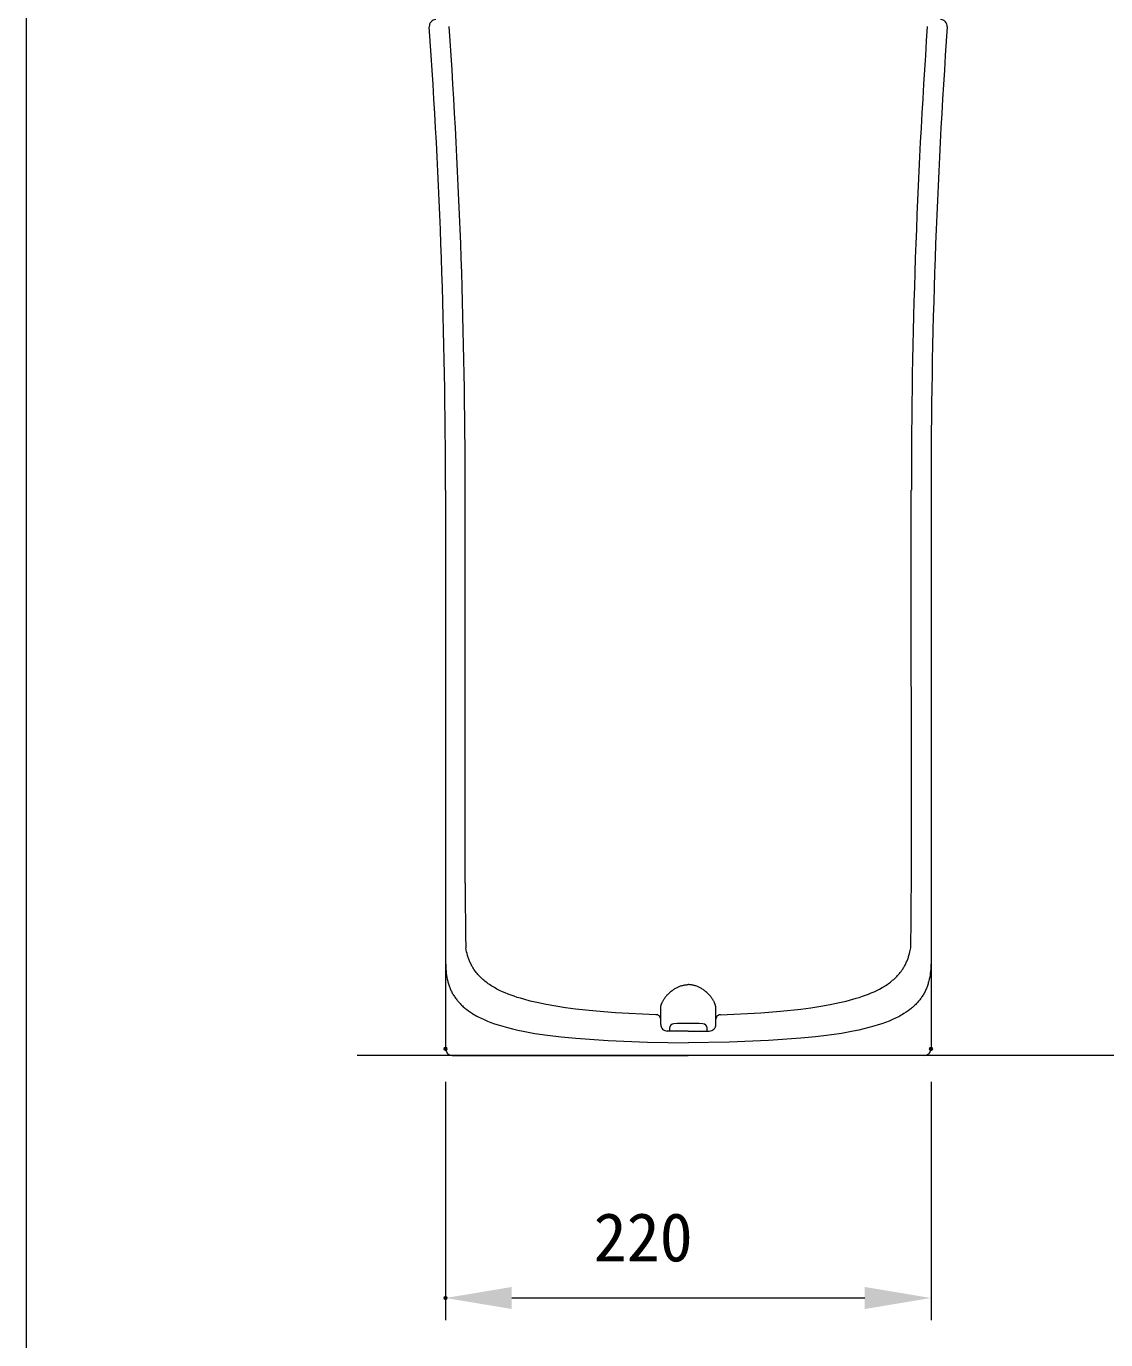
# Model space of a CAD drawing. Units: millimetres, scale not verified. Extents: x -203 to 203, y -143 to 143.
# Drawn here: x -198 to -149.1, y -106.9 to -47.3 of the extents above; entities that cross this region are included whole.
import ezdxf
from ezdxf.enums import TextEntityAlignment as Align

# ---------------------------------------------------------------- set-up
doc = ezdxf.new("R2010")
doc.units = ezdxf.units.MM
doc.header["$LTSCALE"] = 0.25
doc.header["$PDMODE"] = 32
doc.header["$PDSIZE"] = 0.125
for name, color, linetype, lineweight in [('0-1_DIMENSION_LINES$02_DIMENSI', 7, 'Continuous', 18), ('0-4_図面_FORMAT$01_WAKU$OUT_LINE', 6, 'Continuous', 18), ('0-8_DIMENSION_LINES$03_LINES', 7, 'Continuous', 18), ('0-9_DIMENSION_LINES$04_SUB_LIN', 4, 'Continuous', 18)]:
    doc.layers.add(name, color=color, linetype=linetype, lineweight=lineweight)
doc.layers.add('0-2_DEFPOINTS', color=7, linetype='Continuous')
doc.styles.add('ＭＳ ゴシック', font='')
doc.styles.get('ＭＳ ゴシック').set_extended_font_data('MS Gothic')

# ---------------------------------------------------------------- blocks, each defined once
blk = doc.blocks.new('D35')
at = {"layer": '0-1_DIMENSION_LINES$02_DIMENSI'}
for p, q in [((31, 53.3), (31, 42.5)), ((53, 53.3), (53, 42.5)), ((50.0002, 43.5), (33.9998, 43.5))]:
    blk.add_line(p, q, dxfattribs=at)
for points in [[(33.9998, 44), (33.9998, 43), (31, 43.5)], [(50.0002, 43), (50.0002, 44), (53, 43.5)]]:
    blk.add_solid(points, dxfattribs=at)
at = {"layer": '0-2_DEFPOINTS'}
for p in [(31, 54.8), (53, 54.8), (31, 43.5)]:
    blk.add_point(p, dxfattribs=at)
at = {"layer": '0-1_DIMENSION_LINES$02_DIMENSI', "style": 'ＭＳ ゴシック'}
blk.add_text('220', height=2.199, dxfattribs=at).set_placement((37.7143, 44.5), align=Align.BOTTOM_LEFT)

msp = doc.modelspace()

# ---------------------------------------------------------------- linework, layer by layer
at = {"layer": '0-4_図面_FORMAT$01_WAKU$OUT_LINE'}
msp.add_lwpolyline([(-198, -138), (198, -138), (198, 138), (-198, 138)], close=True, dxfattribs=at)
at = {"layer": '0-8_DIMENSION_LINES$03_LINES'}
for p, q in [((-179, -68.3786), (-179, -86.1921)), ((-157, -68.3786), (-157, -86.1921)), ((-179, -86.1921), (-179, -89.7082)), ((-157, -86.1921), (-157, -89.7082)), ((-178.0448, -89.3009), (-178.0833, -89.1216)), ((-178.0237, -89.3891), (-178.0448, -89.3009)), ((-157.9763, -89.3891), (-157.9552, -89.3009)), ((-157.9552, -89.3009), (-157.9167, -89.1216)), ((-179, -89.7082), (-179, -93.7)), ((-178.0004, -89.4756), (-178.0237, -89.3891)), ((-177.9876, -89.518), (-178.0004, -89.4756)), ((-177.9741, -89.5599), (-177.9876, -89.518)), ((-177.9599, -89.6013), (-177.9741, -89.5599)), ((-177.9451, -89.6421), (-177.9599, -89.6013)), ((-177.9295, -89.6824), (-177.9451, -89.6421)), ((-177.9133, -89.7222), (-177.9295, -89.6824)), ((-177.8964, -89.7614), (-177.9133, -89.7222)), ((-177.8789, -89.8002), (-177.8964, -89.7614)), ((-177.8607, -89.8387), (-177.8789, -89.8002)), ((-177.8419, -89.8768), (-177.8607, -89.8387)), ((-177.8225, -89.9143), (-177.8419, -89.8768)), ((-158.1775, -89.9143), (-158.1581, -89.8768)), ((-158.1581, -89.8768), (-158.1393, -89.8387)), ((-158.1393, -89.8387), (-158.1211, -89.8002)), ((-158.1211, -89.8002), (-158.1036, -89.7614)), ((-158.1036, -89.7614), (-158.0867, -89.7222)), ((-158.0867, -89.7222), (-158.0705, -89.6824)), ((-158.0705, -89.6824), (-158.0549, -89.6421)), ((-158.0549, -89.6421), (-158.0401, -89.6013)), ((-158.0401, -89.6013), (-158.0259, -89.5599)), ((-158.0259, -89.5599), (-158.0124, -89.518)), ((-158.0124, -89.518), (-157.9996, -89.4756)), ((-157.9996, -89.4756), (-157.9763, -89.3891)), ((-157, -89.7082), (-157, -93.7)), ((-177.8024, -89.9513), (-177.8225, -89.9143)), ((-177.7818, -89.9878), (-177.8024, -89.9513)), ((-177.7606, -90.0238), (-177.7818, -89.9878)), ((-177.7387, -90.0592), (-177.7606, -90.0238)), ((-177.7162, -90.0941), (-177.7387, -90.0592)), ((-177.6814, -90.1454), (-177.7162, -90.0941)), ((-177.6453, -90.1955), (-177.6814, -90.1454)), ((-177.6078, -90.2444), (-177.6453, -90.1955)), ((-177.5691, -90.2922), (-177.6078, -90.2444)), ((-177.5292, -90.3388), (-177.5691, -90.2922)), ((-177.4881, -90.3844), (-177.5292, -90.3388)), ((-177.4459, -90.4288), (-177.4881, -90.3844)), ((-177.4026, -90.4721), (-177.4459, -90.4288)), ((-177.3569, -90.5156), (-177.4026, -90.4721)), ((-158.6431, -90.5156), (-158.5974, -90.4721)), ((-158.5974, -90.4721), (-158.5541, -90.4288)), ((-158.5541, -90.4288), (-158.5119, -90.3844)), ((-158.5119, -90.3844), (-158.4708, -90.3388)), ((-158.4708, -90.3388), (-158.4309, -90.2922)), ((-158.4309, -90.2922), (-158.3922, -90.2444)), ((-158.3922, -90.2444), (-158.3547, -90.1955)), ((-158.3547, -90.1955), (-158.3186, -90.1454)), ((-158.3186, -90.1454), (-158.2838, -90.0941)), ((-158.2838, -90.0941), (-158.2613, -90.0592)), ((-158.2613, -90.0592), (-158.2394, -90.0238)), ((-158.2394, -90.0238), (-158.2182, -89.9878)), ((-158.2182, -89.9878), (-158.1976, -89.9513)), ((-158.1976, -89.9513), (-158.1775, -89.9143)), ((-177.3102, -90.5579), (-177.3569, -90.5156)), ((-177.2624, -90.5992), (-177.3102, -90.5579)), ((-177.2136, -90.6394), (-177.2624, -90.5992)), ((-177.1638, -90.6786), (-177.2136, -90.6394)), ((-177.113, -90.7168), (-177.1638, -90.6786)), ((-177.0613, -90.754), (-177.113, -90.7168)), ((-177.0088, -90.7903), (-177.0613, -90.754)), ((-176.9541, -90.8265), (-177.0088, -90.7903)), ((-176.8985, -90.8617), (-176.9541, -90.8265)), ((-176.8421, -90.896), (-176.8985, -90.8617)), ((-176.7848, -90.9294), (-176.8421, -90.896)), ((-176.668, -90.9936), (-176.7848, -90.9294)), ((-176.5481, -91.0546), (-176.668, -90.9936)), ((-176.422, -91.114), (-176.5481, -91.0546)), ((-159.578, -91.114), (-159.4519, -91.0546)), ((-159.4519, -91.0546), (-159.332, -90.9936)), ((-159.332, -90.9936), (-159.2152, -90.9294)), ((-159.2152, -90.9294), (-159.1579, -90.896)), ((-159.1579, -90.896), (-159.1015, -90.8617)), ((-159.1015, -90.8617), (-159.0459, -90.8265)), ((-159.0459, -90.8265), (-158.9912, -90.7903)), ((-158.9912, -90.7903), (-158.9387, -90.754)), ((-158.9387, -90.754), (-158.887, -90.7168)), ((-158.887, -90.7168), (-158.8362, -90.6786)), ((-158.8362, -90.6786), (-158.7864, -90.6394)), ((-158.7864, -90.6394), (-158.7376, -90.5992)), ((-158.7376, -90.5992), (-158.6898, -90.5579)), ((-158.6898, -90.5579), (-158.6431, -90.5156)), ((-176.2931, -91.1703), (-176.422, -91.114)), ((-176.1616, -91.2238), (-176.2931, -91.1703)), ((-176.0277, -91.2746), (-176.1616, -91.2238)), ((-175.8887, -91.3239), (-176.0277, -91.2746)), ((-175.7475, -91.3708), (-175.8887, -91.3239)), ((-175.6042, -91.4153), (-175.7475, -91.3708)), ((-175.459, -91.4577), (-175.6042, -91.4153)), ((-175.1605, -91.5369), (-175.459, -91.4577)), ((-174.8554, -91.6087), (-175.1605, -91.5369)), ((-174.4346, -91.6954), (-174.8554, -91.6087)), ((-161.5654, -91.6954), (-161.1446, -91.6087)), ((-161.1446, -91.6087), (-160.8395, -91.5369)), ((-160.8395, -91.5369), (-160.541, -91.4577)), ((-160.541, -91.4577), (-160.3958, -91.4153)), ((-160.3958, -91.4153), (-160.2525, -91.3708)), ((-160.2525, -91.3708), (-160.1113, -91.3239)), ((-160.1113, -91.3239), (-159.9723, -91.2746)), ((-159.9723, -91.2746), (-159.8384, -91.2238)), ((-159.8384, -91.2238), (-159.7069, -91.1703)), ((-159.7069, -91.1703), (-159.578, -91.114)), ((-174.0041, -91.7716), (-174.4346, -91.6954)), ((-173.5587, -91.8397), (-174.0041, -91.7716)), ((-173.1055, -91.8996), (-173.5587, -91.8397)), ((-172.1765, -91.9984), (-173.1055, -91.8996)), ((-171.293, -92.0685), (-172.1765, -91.9984)), ((-169.4637, -92.1569), (-171.293, -92.0685)), ((-166.5363, -92.1569), (-164.707, -92.0685)), ((-164.707, -92.0685), (-163.8235, -91.9984)), ((-163.8235, -91.9984), (-162.8945, -91.8996)), ((-162.8945, -91.8996), (-162.4413, -91.8397)), ((-162.4413, -91.8397), (-161.9959, -91.7716)), ((-161.9959, -91.7716), (-161.5654, -91.6954)), ((-169.25, -92.6), (-169.25, -92.3551)), ((-168.85, -92.7679), (-168.85, -92.9)), ((-167.15, -92.9), (-167.15, -92.7679)), ((-166.75, -92.6), (-166.75, -92.3551)), ((-168, -92.9), (-168.95, -92.9)), ((-168, -92.9), (-167.05, -92.9)), ((-73, -94), (-183, -94)), ((-178.7, -94), (-168, -94)), ((-157.3, -94), (-168, -94))]:
    msp.add_line(p, q, dxfattribs=at)
for centre, radius, start, end in [((-179.4372, -47.35), 0.3, 89.99997, 184.01551), ((-479.6271, -68.4006), 300.6271, 0.00419, 4.01126), ((143.6271, -68.4006), 300.6271, 175.98874, 179.99581), ((-156.5628, -47.35), 0.3, 355.98449, 90.00003), ((-169.4548, -92.3616), 0.2049, 1.80778, 92.49769), ((-166.5452, -92.3616), 0.2049, 87.50295, 178.19227), ((-168.95, -92.6), 0.3, 179.99224, 270.00776), ((-168.65, -92.7679), 0.2, 93.15772, 180), ((-168, -104.55), 12, 86.84228, 93.15772), ((-167.35, -92.7679), 0.2, 0, 86.84228), ((-167.05, -92.6), 0.3, 269.99224, 0.00776), ((-178.7, -93.7), 0.3, 180, 270), ((-157.3, -93.7), 0.3, 270, 0)]:
    msp.add_arc(centre, radius, start, end, dxfattribs=at)
at = {"layer": '0-9_DIMENSION_LINES$04_SUB_LIN'}
for p, q in [((-178.1088, -86.1921), (-178.1086, -68.3786)), ((-157.8912, -86.1921), (-157.8914, -68.3786)), ((-179, -89.7082), (-178.992, -89.9955)), ((-157, -89.7082), (-157.008, -89.9955)), ((-178.992, -89.9955), (-178.9865, -90.0891)), ((-178.9865, -90.0891), (-178.9786, -90.183)), ((-178.9786, -90.183), (-178.9682, -90.2751)), ((-178.9682, -90.2751), (-178.9554, -90.3653)), ((-178.9554, -90.3653), (-178.9404, -90.4538)), ((-178.9404, -90.4538), (-178.9225, -90.5429)), ((-157.0596, -90.4538), (-157.0775, -90.5429)), ((-157.0446, -90.3653), (-157.0596, -90.4538)), ((-157.0318, -90.2751), (-157.0446, -90.3653)), ((-157.0214, -90.183), (-157.0318, -90.2751)), ((-157.0135, -90.0891), (-157.0214, -90.183)), ((-157.008, -89.9955), (-157.0135, -90.0891)), ((-178.9225, -90.5429), (-178.9022, -90.6301)), ((-178.9022, -90.6301), (-178.8908, -90.6739)), ((-178.8908, -90.6739), (-178.8788, -90.7173)), ((-178.8788, -90.7173), (-178.866, -90.7601)), ((-178.866, -90.7601), (-178.8525, -90.8024)), ((-178.8525, -90.8024), (-178.838, -90.8452)), ((-178.838, -90.8452), (-178.8228, -90.8876)), ((-178.8228, -90.8876), (-178.8069, -90.9294)), ((-178.8069, -90.9294), (-178.7902, -90.9707)), ((-178.7902, -90.9707), (-178.7723, -91.0125)), ((-178.7723, -91.0125), (-178.7536, -91.0538)), ((-178.7536, -91.0538), (-178.7342, -91.0946)), ((-178.7342, -91.0946), (-178.7139, -91.1349)), ((-168.8031, -91.1186), (-168.7676, -91.0895)), ((-168.7676, -91.0895), (-168.7354, -91.0646)), ((-168.7354, -91.0646), (-168.7022, -91.0401)), ((-168.7022, -91.0401), (-168.668, -91.0163)), ((-168.668, -91.0163), (-168.6327, -90.9931)), ((-168.6327, -90.9931), (-168.6015, -90.9736)), ((-168.6015, -90.9736), (-168.5695, -90.9548)), ((-168.5695, -90.9548), (-168.5366, -90.9366)), ((-168.5366, -90.9366), (-168.503, -90.9192)), ((-168.503, -90.9192), (-168.4734, -90.9049)), ((-168.4734, -90.9049), (-168.4432, -90.8913)), ((-168.4432, -90.8913), (-168.4125, -90.8784)), ((-168.4125, -90.8784), (-168.3812, -90.8663)), ((-168.3812, -90.8663), (-168.3493, -90.855)), ((-168.3493, -90.855), (-168.317, -90.8445)), ((-168.317, -90.8445), (-168.2841, -90.8348)), ((-168.2841, -90.8348), (-168.2508, -90.8261)), ((-168.2508, -90.8261), (-168.2203, -90.8191)), ((-168.2203, -90.8191), (-168.1896, -90.8129)), ((-168.1896, -90.8129), (-168.1585, -90.8076)), ((-168.1585, -90.8076), (-168.1273, -90.8031)), ((-168.1273, -90.8031), (-168.0958, -90.7996)), ((-168.0958, -90.7996), (-168.0643, -90.7971)), ((-168.0643, -90.7971), (-168.0327, -90.7955)), ((-168.0327, -90.7955), (-168, -90.7949)), ((-167.9673, -90.7955), (-168, -90.7949)), ((-167.9357, -90.7971), (-167.9673, -90.7955)), ((-167.9042, -90.7996), (-167.9357, -90.7971)), ((-167.8727, -90.8031), (-167.9042, -90.7996)), ((-167.8415, -90.8076), (-167.8727, -90.8031)), ((-167.8104, -90.8129), (-167.8415, -90.8076)), ((-167.7797, -90.8191), (-167.8104, -90.8129)), ((-167.7492, -90.8261), (-167.7797, -90.8191)), ((-167.7159, -90.8348), (-167.7492, -90.8261)), ((-167.683, -90.8445), (-167.7159, -90.8348)), ((-167.6507, -90.855), (-167.683, -90.8445)), ((-167.6188, -90.8663), (-167.6507, -90.855)), ((-167.5875, -90.8784), (-167.6188, -90.8663)), ((-167.5568, -90.8913), (-167.5875, -90.8784)), ((-167.5266, -90.9049), (-167.5568, -90.8913)), ((-167.497, -90.9192), (-167.5266, -90.9049)), ((-167.4634, -90.9366), (-167.497, -90.9192)), ((-167.4305, -90.9548), (-167.4634, -90.9366)), ((-167.3985, -90.9736), (-167.4305, -90.9548)), ((-167.3673, -90.9931), (-167.3985, -90.9736)), ((-167.332, -91.0163), (-167.3673, -90.9931)), ((-167.2978, -91.0401), (-167.332, -91.0163)), ((-167.2646, -91.0646), (-167.2978, -91.0401)), ((-167.2324, -91.0895), (-167.2646, -91.0646)), ((-167.1969, -91.1186), (-167.2324, -91.0895)), ((-157.2658, -91.0946), (-157.2861, -91.1349)), ((-157.2464, -91.0538), (-157.2658, -91.0946)), ((-157.2277, -91.0125), (-157.2464, -91.0538)), ((-157.2098, -90.9707), (-157.2277, -91.0125)), ((-157.1931, -90.9294), (-157.2098, -90.9707)), ((-157.1772, -90.8876), (-157.1931, -90.9294)), ((-157.162, -90.8452), (-157.1772, -90.8876)), ((-157.1475, -90.8024), (-157.162, -90.8452)), ((-157.134, -90.7601), (-157.1475, -90.8024)), ((-157.1212, -90.7173), (-157.134, -90.7601)), ((-157.1092, -90.6739), (-157.1212, -90.7173)), ((-157.0978, -90.6301), (-157.1092, -90.6739)), ((-157.0775, -90.5429), (-157.0978, -90.6301)), ((-178.7139, -91.1349), (-178.6929, -91.1747)), ((-178.6929, -91.1747), (-178.6711, -91.2141)), ((-178.6711, -91.2141), (-178.6485, -91.2528)), ((-178.6485, -91.2528), (-178.6252, -91.2911)), ((-178.6252, -91.2911), (-178.6007, -91.3295)), ((-178.6007, -91.3295), (-178.5753, -91.3674)), ((-178.5753, -91.3674), (-178.5492, -91.4048)), ((-178.5492, -91.4048), (-178.5224, -91.4416)), ((-178.5224, -91.4416), (-178.4942, -91.4786)), ((-178.4942, -91.4786), (-178.4652, -91.5151)), ((-178.4652, -91.5151), (-178.4354, -91.551)), ((-178.4354, -91.551), (-178.4049, -91.5863)), ((-178.4049, -91.5863), (-178.3728, -91.6219)), ((-178.3728, -91.6219), (-178.34, -91.657)), ((-178.34, -91.657), (-178.3064, -91.6915)), ((-178.3064, -91.6915), (-178.272, -91.7253)), ((-169.2222, -91.7024), (-169.2177, -91.6886)), ((-169.2177, -91.6886), (-169.213, -91.6748)), ((-169.213, -91.6748), (-169.2074, -91.6594)), ((-169.2074, -91.6594), (-169.2014, -91.6438)), ((-169.2014, -91.6438), (-169.1951, -91.6283)), ((-169.1951, -91.6283), (-169.1885, -91.6126)), ((-169.1885, -91.6126), (-169.1815, -91.597)), ((-169.1815, -91.597), (-169.1741, -91.5813)), ((-169.1741, -91.5813), (-169.1583, -91.5498)), ((-169.1583, -91.5498), (-169.1428, -91.5212)), ((-169.1428, -91.5212), (-169.1262, -91.4926)), ((-169.1262, -91.4926), (-169.1085, -91.4639)), ((-169.1085, -91.4639), (-169.0897, -91.4352)), ((-169.0897, -91.4352), (-169.0694, -91.4058)), ((-169.0694, -91.4058), (-169.048, -91.3765)), ((-169.048, -91.3765), (-169.0256, -91.3472)), ((-169.0256, -91.3472), (-169.002, -91.3181)), ((-169.002, -91.3181), (-168.9784, -91.2904)), ((-168.9784, -91.2904), (-168.9538, -91.2629)), ((-168.9538, -91.2629), (-168.9282, -91.2357)), ((-168.9282, -91.2357), (-168.9016, -91.2086)), ((-168.9016, -91.2086), (-168.8701, -91.1782)), ((-168.8701, -91.1782), (-168.8372, -91.1481)), ((-168.8372, -91.1481), (-168.8031, -91.1186)), ((-167.1628, -91.1481), (-167.1969, -91.1186)), ((-167.1299, -91.1782), (-167.1628, -91.1481)), ((-167.0984, -91.2086), (-167.1299, -91.1782)), ((-167.0718, -91.2357), (-167.0984, -91.2086)), ((-167.0462, -91.2629), (-167.0718, -91.2357)), ((-167.0216, -91.2904), (-167.0462, -91.2629)), ((-166.998, -91.3181), (-167.0216, -91.2904)), ((-166.9744, -91.3472), (-166.998, -91.3181)), ((-166.952, -91.3765), (-166.9744, -91.3472)), ((-166.9306, -91.4058), (-166.952, -91.3765)), ((-166.9103, -91.4352), (-166.9306, -91.4058)), ((-166.8915, -91.4639), (-166.9103, -91.4352)), ((-166.8738, -91.4926), (-166.8915, -91.4639)), ((-166.8572, -91.5212), (-166.8738, -91.4926)), ((-166.8417, -91.5498), (-166.8572, -91.5212)), ((-166.8259, -91.5813), (-166.8417, -91.5498)), ((-166.8185, -91.597), (-166.8259, -91.5813)), ((-166.8115, -91.6126), (-166.8185, -91.597)), ((-166.8049, -91.6283), (-166.8115, -91.6126)), ((-166.7986, -91.6438), (-166.8049, -91.6283)), ((-166.7926, -91.6594), (-166.7986, -91.6438)), ((-166.787, -91.6748), (-166.7926, -91.6594)), ((-166.7823, -91.6886), (-166.787, -91.6748)), ((-166.7778, -91.7024), (-166.7823, -91.6886)), ((-157.6936, -91.6915), (-157.728, -91.7253)), ((-157.66, -91.657), (-157.6936, -91.6915)), ((-157.6272, -91.6219), (-157.66, -91.657)), ((-157.5951, -91.5863), (-157.6272, -91.6219)), ((-157.5646, -91.551), (-157.5951, -91.5863)), ((-157.5348, -91.5151), (-157.5646, -91.551)), ((-157.5058, -91.4786), (-157.5348, -91.5151)), ((-157.4776, -91.4416), (-157.5058, -91.4786)), ((-157.4508, -91.4048), (-157.4776, -91.4416)), ((-157.4247, -91.3674), (-157.4508, -91.4048)), ((-157.3993, -91.3295), (-157.4247, -91.3674)), ((-157.3748, -91.2911), (-157.3993, -91.3295)), ((-157.3515, -91.2528), (-157.3748, -91.2911)), ((-157.3289, -91.2141), (-157.3515, -91.2528)), ((-157.3071, -91.1747), (-157.3289, -91.2141)), ((-157.2861, -91.1349), (-157.3071, -91.1747)), ((-178.272, -91.7253), (-178.236, -91.7595)), ((-178.236, -91.7595), (-178.1991, -91.7932)), ((-178.1991, -91.7932), (-178.1616, -91.8262)), ((-178.1616, -91.8262), (-178.1233, -91.8586)), ((-178.1233, -91.8586), (-178.0831, -91.8914)), ((-178.0831, -91.8914), (-178.0421, -91.9236)), ((-178.0421, -91.9236), (-177.9581, -91.9862)), ((-177.9581, -91.9862), (-177.8685, -92.0483)), ((-177.8685, -92.0483), (-177.776, -92.108)), ((-177.776, -92.108), (-177.7145, -92.1454)), ((-177.7145, -92.1454), (-177.6519, -92.1819)), ((-177.6519, -92.1819), (-177.5881, -92.2174)), ((-177.5881, -92.2174), (-177.5233, -92.252)), ((-177.5233, -92.252), (-177.3906, -92.3184)), ((-169.25, -91.8757), (-169.2471, -91.8299)), ((-169.25, -92.3551), (-169.25, -91.8757)), ((-169.2471, -91.8299), (-169.2449, -91.8068)), ((-169.2449, -91.8068), (-169.2434, -91.7952)), ((-169.2434, -91.7952), (-169.2417, -91.7835)), ((-169.2417, -91.7835), (-169.2394, -91.7702)), ((-169.2394, -91.7702), (-169.2366, -91.7567)), ((-169.2366, -91.7567), (-169.2335, -91.7433)), ((-169.2335, -91.7433), (-169.2301, -91.7297)), ((-169.2301, -91.7297), (-169.2263, -91.7161)), ((-169.2263, -91.7161), (-169.2222, -91.7024)), ((-166.7737, -91.7161), (-166.7778, -91.7024)), ((-166.7699, -91.7297), (-166.7737, -91.7161)), ((-166.7665, -91.7433), (-166.7699, -91.7297)), ((-166.7634, -91.7567), (-166.7665, -91.7433)), ((-166.7606, -91.7702), (-166.7634, -91.7567)), ((-166.7583, -91.7835), (-166.7606, -91.7702)), ((-166.7566, -91.7952), (-166.7583, -91.7835)), ((-166.7551, -91.8068), (-166.7566, -91.7952)), ((-166.7529, -91.8299), (-166.7551, -91.8068)), ((-166.75, -91.8757), (-166.7529, -91.8299)), ((-166.75, -92.3551), (-166.75, -91.8757)), ((-158.4767, -92.252), (-158.6094, -92.3184)), ((-158.4119, -92.2174), (-158.4767, -92.252)), ((-158.3481, -92.1819), (-158.4119, -92.2174)), ((-158.2855, -92.1454), (-158.3481, -92.1819)), ((-158.224, -92.108), (-158.2855, -92.1454)), ((-158.1315, -92.0483), (-158.224, -92.108)), ((-158.0419, -91.9862), (-158.1315, -92.0483)), ((-157.9579, -91.9236), (-158.0419, -91.9862)), ((-157.9169, -91.8914), (-157.9579, -91.9236)), ((-157.8767, -91.8586), (-157.9169, -91.8914)), ((-157.8384, -91.8262), (-157.8767, -91.8586)), ((-157.8009, -91.7932), (-157.8384, -91.8262)), ((-157.764, -91.7595), (-157.8009, -91.7932)), ((-157.728, -91.7253), (-157.764, -91.7595)), ((-177.3906, -92.3184), (-177.2539, -92.3814)), ((-177.2539, -92.3814), (-177.0995, -92.4469)), ((-177.0995, -92.4469), (-176.9409, -92.5086)), ((-176.9409, -92.5086), (-176.7784, -92.5668)), ((-176.7784, -92.5668), (-176.6123, -92.6218)), ((-176.6123, -92.6218), (-176.406, -92.6844)), ((-176.406, -92.6844), (-176.1893, -92.7442)), ((-176.1893, -92.7442), (-175.9621, -92.8014)), ((-175.9621, -92.8014), (-175.7243, -92.8559)), ((-175.7243, -92.8559), (-175.4759, -92.9077)), ((-160.2757, -92.8559), (-160.5241, -92.9077)), ((-160.0379, -92.8014), (-160.2757, -92.8559)), ((-159.8107, -92.7442), (-160.0379, -92.8014)), ((-159.594, -92.6844), (-159.8107, -92.7442)), ((-159.3877, -92.6218), (-159.594, -92.6844)), ((-159.2216, -92.5668), (-159.3877, -92.6218)), ((-159.0591, -92.5086), (-159.2216, -92.5668)), ((-158.9005, -92.4469), (-159.0591, -92.5086)), ((-158.7461, -92.3814), (-158.9005, -92.4469)), ((-158.6094, -92.3184), (-158.7461, -92.3814)), ((-175.4759, -92.9077), (-174.9474, -93.0031)), ((-174.9474, -93.0031), (-174.3796, -93.0875)), ((-174.3796, -93.0875), (-173.7635, -93.1626)), ((-173.7635, -93.1626), (-173.0995, -93.2283)), ((-173.0995, -93.2283), (-171.6339, -93.3319)), ((-171.6339, -93.3319), (-169.8477, -93.4032)), ((-169.8477, -93.4032), (-168, -93.427)), ((-166.1523, -93.4032), (-168, -93.427)), ((-164.3661, -93.3319), (-166.1523, -93.4032)), ((-162.9005, -93.2283), (-164.3661, -93.3319)), ((-162.2365, -93.1626), (-162.9005, -93.2283)), ((-161.6204, -93.0875), (-162.2365, -93.1626)), ((-161.0526, -93.0031), (-161.6204, -93.0875)), ((-160.5241, -92.9077), (-161.0526, -93.0031))]:
    msp.add_line(p, q, dxfattribs=at)
for centre, radius, start, end in [((-483.1964, -68.3628), 305.0877, 359.99703, 3.94824), ((147.1964, -68.3628), 305.0877, 176.05176, 180.00297), ((-23.3108, -86.3075), 154.7981, 179.95726, 181.04165), ((-312.6892, -86.3075), 154.7981, 358.95835, 0.04274)]:
    msp.add_arc(centre, radius, start, end, dxfattribs=at)

# ---------------------------------------------------------------- block references
at = {"layer": '0-1_DIMENSION_LINES$02_DIMENSI'}
msp.add_blockref('D35', (-210, -148.5), dxfattribs=at)

doc.saveas('drawing.dxf')
